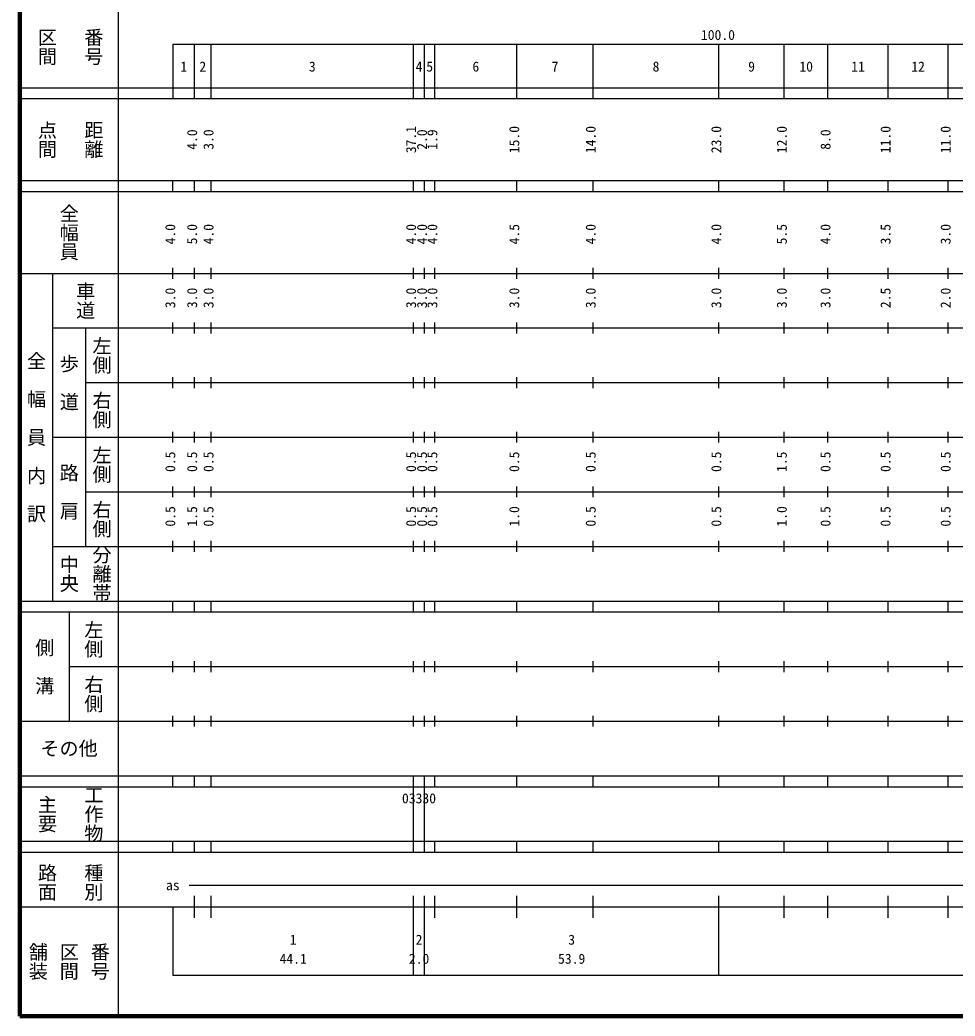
# Model space of a CAD drawing. Units: millimetres on the paper, enlarged 1000 times. Extents: x 40000 to 680000, y 20000 to 380000.
# Drawn here: x 40000 to 211276, y 20000 to 202409 of the extents above; entities that cross this region are included whole.
import ezdxf
from ezdxf.enums import TextEntityAlignment as Align

# ---------------------------------------------------------------- set-up
doc = ezdxf.new("R2010")
doc.units = ezdxf.units.MM
doc.header["$LTSCALE"] = 1000
doc.layers.add('M-TTL', color=2, linetype='Continuous', lineweight=140)
doc.layers.add('M-TTL-BAND', color=7, linetype='Continuous', lineweight=25)
doc.styles.add('@ＭＳ ゴシック', font='')
doc.styles.add('ＭＳ ゴシック', font='')
doc.styles.get('@ＭＳ ゴシック').set_extended_font_data('@MS Gothic')
doc.styles.get('ＭＳ ゴシック').set_extended_font_data('MS Gothic')

msp = doc.modelspace()

# ---------------------------------------------------------------- linework, layer by layer
at = {"layer": 'M-TTL'}
for p, q in [((40000, 380000), (40000, 20000)), ((40000, 20000), (680000, 20000))]:
    msp.add_line(p, q, dxfattribs=at)
at = {"layer": 'M-TTL-BAND'}
for p, q in [((58000, 370000), (58000, 20000)), ((68000, 198000), (579000, 198000)), ((68000, 198000), (68000, 188000)), ((72000, 188000), (72000, 198000)), ((75000, 188000), (75000, 198000)), ((112100, 188000), (112100, 198000)), ((114100, 188000), (114100, 198000)), ((116000, 188000), (116000, 198000)), ((131000, 188000), (131000, 198000)), ((145000, 188000), (145000, 198000)), ((168000, 188000), (168000, 198000)), ((180000, 188000), (180000, 198000)), ((188000, 188000), (188000, 198000)), ((199000, 188000), (199000, 198000)), ((210000, 188000), (210000, 198000)), ((40000, 190000), (579000, 190000)), ((40000, 188000), (579000, 188000)), ((40000, 173000), (579000, 173000)), ((68000, 171000), (68000, 173000)), ((72000, 171000), (72000, 173000)), ((75000, 171000), (75000, 173000)), ((112100, 171000), (112100, 173000)), ((114100, 171000), (114100, 173000)), ((116000, 171000), (116000, 173000)), ((131000, 171000), (131000, 173000)), ((145000, 171000), (145000, 173000)), ((168000, 171000), (168000, 173000)), ((180000, 171000), (180000, 173000)), ((188000, 171000), (188000, 173000)), ((199000, 171000), (199000, 173000)), ((210000, 171000), (210000, 173000)), ((40000, 171000), (579000, 171000)), ((68000, 155000), (68000, 157000)), ((72000, 155000), (72000, 157000)), ((75000, 155000), (75000, 157000)), ((112100, 155000), (112100, 157000)), ((114100, 155000), (114100, 157000)), ((116000, 155000), (116000, 157000)), ((131000, 155000), (131000, 157000)), ((145000, 155000), (145000, 157000)), ((168000, 155000), (168000, 157000)), ((180000, 155000), (180000, 157000)), ((188000, 155000), (188000, 157000)), ((199000, 155000), (199000, 157000)), ((210000, 155000), (210000, 157000)), ((40000, 156000), (579000, 156000)), ((46000, 96000), (46000, 156000)), ((46000, 146000), (579000, 146000)), ((52000, 146000), (52000, 106000)), ((68000, 145000), (68000, 147000)), ((72000, 145000), (72000, 147000)), ((75000, 145000), (75000, 147000)), ((112100, 145000), (112100, 147000)), ((114100, 145000), (114100, 147000)), ((116000, 145000), (116000, 147000)), ((131000, 145000), (131000, 147000)), ((145000, 145000), (145000, 147000)), ((168000, 145000), (168000, 147000)), ((180000, 145000), (180000, 147000)), ((188000, 145000), (188000, 147000)), ((199000, 145000), (199000, 147000)), ((210000, 145000), (210000, 147000)), ((68000, 135000), (68000, 137000)), ((72000, 135000), (72000, 137000)), ((75000, 135000), (75000, 137000)), ((112100, 135000), (112100, 137000)), ((114100, 135000), (114100, 137000)), ((116000, 135000), (116000, 137000)), ((131000, 135000), (131000, 137000)), ((145000, 135000), (145000, 137000)), ((168000, 135000), (168000, 137000)), ((180000, 135000), (180000, 137000)), ((188000, 135000), (188000, 137000)), ((199000, 135000), (199000, 137000)), ((210000, 135000), (210000, 137000)), ((52000, 136000), (579000, 136000)), ((46000, 126000), (579000, 126000)), ((68000, 125000), (68000, 127000)), ((72000, 125000), (72000, 127000)), ((75000, 125000), (75000, 127000)), ((112100, 125000), (112100, 127000)), ((114100, 125000), (114100, 127000)), ((116000, 125000), (116000, 127000)), ((131000, 125000), (131000, 127000)), ((145000, 125000), (145000, 127000)), ((168000, 125000), (168000, 127000)), ((180000, 125000), (180000, 127000)), ((188000, 125000), (188000, 127000)), ((199000, 125000), (199000, 127000)), ((210000, 125000), (210000, 127000)), ((68000, 115000), (68000, 117000)), ((72000, 115000), (72000, 117000)), ((75000, 115000), (75000, 117000)), ((112100, 115000), (112100, 117000)), ((114100, 115000), (114100, 117000)), ((116000, 115000), (116000, 117000)), ((131000, 115000), (131000, 117000)), ((145000, 115000), (145000, 117000)), ((168000, 115000), (168000, 117000)), ((180000, 115000), (180000, 117000)), ((188000, 115000), (188000, 117000)), ((199000, 115000), (199000, 117000)), ((210000, 115000), (210000, 117000)), ((52000, 116000), (579000, 116000)), ((46000, 106000), (579000, 106000)), ((68000, 105000), (68000, 107000)), ((72000, 105000), (72000, 107000)), ((75000, 105000), (75000, 107000)), ((112100, 105000), (112100, 107000)), ((114100, 105000), (114100, 107000)), ((116000, 105000), (116000, 107000)), ((131000, 105000), (131000, 107000)), ((145000, 105000), (145000, 107000)), ((168000, 105000), (168000, 107000)), ((180000, 105000), (180000, 107000)), ((188000, 105000), (188000, 107000)), ((199000, 105000), (199000, 107000)), ((210000, 105000), (210000, 107000)), ((40000, 96000), (579000, 96000)), ((68000, 94000), (68000, 96000)), ((72000, 94000), (72000, 96000)), ((75000, 94000), (75000, 96000)), ((112100, 94000), (112100, 96000)), ((114100, 94000), (114100, 96000)), ((116000, 94000), (116000, 96000)), ((131000, 94000), (131000, 96000)), ((145000, 94000), (145000, 96000)), ((168000, 94000), (168000, 96000)), ((180000, 94000), (180000, 96000)), ((188000, 94000), (188000, 96000)), ((199000, 94000), (199000, 96000)), ((210000, 94000), (210000, 96000)), ((40000, 94000), (579000, 94000)), ((49000, 94000), (49000, 74000)), ((49000, 84000), (579000, 84000)), ((68000, 83000), (68000, 85000)), ((72000, 83000), (72000, 85000)), ((75000, 83000), (75000, 85000)), ((112100, 83000), (112100, 85000)), ((114100, 83000), (114100, 85000)), ((116000, 83000), (116000, 85000)), ((131000, 83000), (131000, 85000)), ((145000, 83000), (145000, 85000)), ((168000, 83000), (168000, 85000)), ((180000, 83000), (180000, 85000)), ((188000, 83000), (188000, 85000)), ((199000, 83000), (199000, 85000)), ((210000, 83000), (210000, 85000)), ((68000, 73000), (68000, 75000)), ((72000, 73000), (72000, 75000)), ((75000, 73000), (75000, 75000)), ((112100, 73000), (112100, 75000)), ((114100, 73000), (114100, 75000)), ((116000, 73000), (116000, 75000)), ((131000, 73000), (131000, 75000)), ((145000, 73000), (145000, 75000)), ((168000, 73000), (168000, 75000)), ((180000, 73000), (180000, 75000)), ((188000, 73000), (188000, 75000)), ((199000, 73000), (199000, 75000)), ((210000, 73000), (210000, 75000)), ((40000, 74000), (579000, 74000)), ((40000, 64000), (579000, 64000)), ((68000, 62000), (68000, 64000)), ((72000, 62000), (72000, 64000)), ((75000, 62000), (75000, 64000)), ((112100, 62000), (112100, 64000)), ((114100, 62000), (114100, 64000)), ((116000, 62000), (116000, 64000)), ((131000, 62000), (131000, 64000)), ((145000, 62000), (145000, 64000)), ((168000, 62000), (168000, 64000)), ((180000, 62000), (180000, 64000)), ((188000, 62000), (188000, 64000)), ((199000, 62000), (199000, 64000)), ((210000, 62000), (210000, 64000)), ((40000, 62000), (579000, 62000)), ((112100, 52000), (112100, 62000)), ((114100, 52000), (114100, 62000)), ((40000, 52000), (579000, 52000)), ((68000, 50000), (68000, 52000)), ((72000, 50000), (72000, 52000)), ((75000, 50000), (75000, 52000)), ((112100, 50000), (112100, 52000)), ((114100, 50000), (114100, 52000)), ((116000, 50000), (116000, 52000)), ((131000, 50000), (131000, 52000)), ((145000, 50000), (145000, 52000)), ((168000, 50000), (168000, 52000)), ((180000, 50000), (180000, 52000)), ((188000, 50000), (188000, 52000)), ((199000, 50000), (199000, 52000)), ((210000, 50000), (210000, 52000)), ((40000, 50000), (579000, 50000)), ((71000, 44000), (565000, 44000)), ((72000, 38000), (72000, 42000)), ((75000, 38000), (75000, 42000)), ((112100, 27500), (112100, 42000)), ((114100, 27500), (114100, 42000)), ((116000, 38000), (116000, 42000)), ((131000, 38000), (131000, 42000)), ((145000, 38000), (145000, 42000)), ((168000, 27500), (168000, 42000)), ((180000, 38000), (180000, 42000)), ((188000, 38000), (188000, 42000)), ((199000, 38000), (199000, 42000)), ((210000, 38000), (210000, 42000)), ((40000, 40000), (579000, 40000)), ((68000, 40000), (68000, 27500)), ((68000, 27500), (579000, 27500))]:
    msp.add_line(p, q, dxfattribs=at)

# ---------------------------------------------------------------- texts
at = {"layer": 'M-TTL-BAND', "style": '@ＭＳ ゴシック'}
for s, p in [('番号', (53500, 197500)), ('区間', (45000, 197500)), ('点間', (45000, 180500)), ('距離', (53500, 180500)), ('全幅員', (49000, 163500)), ('車道', (52000, 151000)), ('左側', (55000, 141000)), ('全\u3000幅\u3000員\u3000内\u3000訳', (43000, 126000)), ('歩\u3000道', (49000, 136000)), ('右側', (55000, 131000)), ('左側', (55000, 121000)), ('路\u3000肩', (49000, 116000)), ('右側', (55000, 111000)), ('分離帯', (55000, 101000)), ('中央', (49000, 101000)), ('左側', (53500, 89000)), ('側\u3000溝', (44500, 84000)), ('右側', (53500, 79000)), ('主要', (45000, 57000)), ('工作物', (53500, 57000)), ('路面', (45000, 44500)), ('種別', (53500, 44500)), ('舗装', (43333, 30000)), ('区間', (49000, 30000)), ('番号', (54667, 30000))]:
    msp.add_text(s, height=2566, rotation=270, dxfattribs=at).set_placement(p, align=Align.MIDDLE_CENTER)
at = {"layer": 'M-TTL-BAND', "style": 'ＭＳ ゴシック'}
for s, p in [('100.0', (167844, 198195)), ('1', (70000, 192405)), ('2', (73500, 192405)), ('3', (93550, 192405)), ('4', (113100, 192405)), ('5', (115050, 192405)), ('6', (123500, 192405)), ('7', (138000, 192405)), ('8', (156500, 192405)), ('9', (174000, 192405)), ('10', (184000, 192405)), ('11', (193500, 192405)), ('12', (204500, 192405)), ('as', (68000, 42500)), ('1', (90050, 32523)), ('2', (113100, 32523)), ('3', (141050, 32523)), ('44.1', (90050, 29033)), ('2.0', (113100, 29033)), ('53.9', (141050, 29033))]:
    msp.add_text(s, height=1833, dxfattribs=at).set_placement(p, align=Align.BOTTOM_CENTER)
for s, p in [('37.1', (113100, 180500)), ('15.0', (132000, 180500)), ('14.0', (146000, 180500)), ('23.0', (169000, 180500)), ('12.0', (181000, 180500)), ('11.0', (200000, 180500)), ('11.0', (211000, 180500)), ('4.0', (73000, 180500)), ('3.0', (76000, 180500)), ('2.0', (115100, 180500)), ('1.9', (117000, 180500)), ('8.0', (189000, 180500)), ('4.0', (69000, 163174)), ('5.0', (73000, 163174)), ('4.0', (76000, 163174)), ('4.0', (113100, 163174)), ('4.0', (115100, 163174)), ('4.0', (117000, 163174)), ('4.5', (132000, 163174)), ('4.0', (146000, 163174)), ('4.0', (169000, 163174)), ('5.5', (181000, 163174)), ('4.0', (189000, 163174)), ('3.5', (200000, 163174)), ('3.0', (211000, 163174)), ('3.0', (69000, 151500)), ('3.0', (73000, 151500)), ('3.0', (76000, 151500)), ('3.0', (113100, 151500)), ('3.0', (115100, 151500)), ('3.0', (117000, 151500)), ('3.0', (132000, 151500)), ('3.0', (146000, 151500)), ('3.0', (169000, 151500)), ('3.0', (181000, 151500)), ('3.0', (189000, 151500)), ('2.0', (211000, 151500)), ('2.5', (200000, 151500)), ('0.5', (69000, 121500)), ('0.5', (73000, 121500)), ('0.5', (76000, 121500)), ('0.5', (113100, 121500)), ('0.5', (115100, 121500)), ('0.5', (117000, 121500)), ('0.5', (132000, 121500)), ('0.5', (146000, 121500)), ('0.5', (169000, 121500)), ('1.5', (181000, 121500)), ('0.5', (189000, 121500)), ('0.5', (200000, 121500)), ('0.5', (211000, 121500)), ('0.5', (69000, 111500)), ('1.5', (73000, 111500)), ('0.5', (76000, 111500)), ('0.5', (113100, 111500)), ('0.5', (115100, 111500)), ('0.5', (117000, 111500)), ('1.0', (132000, 111500)), ('0.5', (146000, 111500)), ('0.5', (169000, 111500)), ('1.0', (181000, 111500)), ('0.5', (189000, 111500)), ('0.5', (200000, 111500)), ('0.5', (211000, 111500))]:
    msp.add_text(s, height=1833, rotation=90, dxfattribs=at).set_placement(p, align=Align.BOTTOM_CENTER)
msp.add_text('その他', height=2566, dxfattribs=at).set_placement((49000, 69000), align=Align.MIDDLE_CENTER)
msp.add_text('03330', height=1833, dxfattribs=at).set_placement((109975, 58405), align=Align.BOTTOM_LEFT)

doc.saveas('drawing.dxf')
